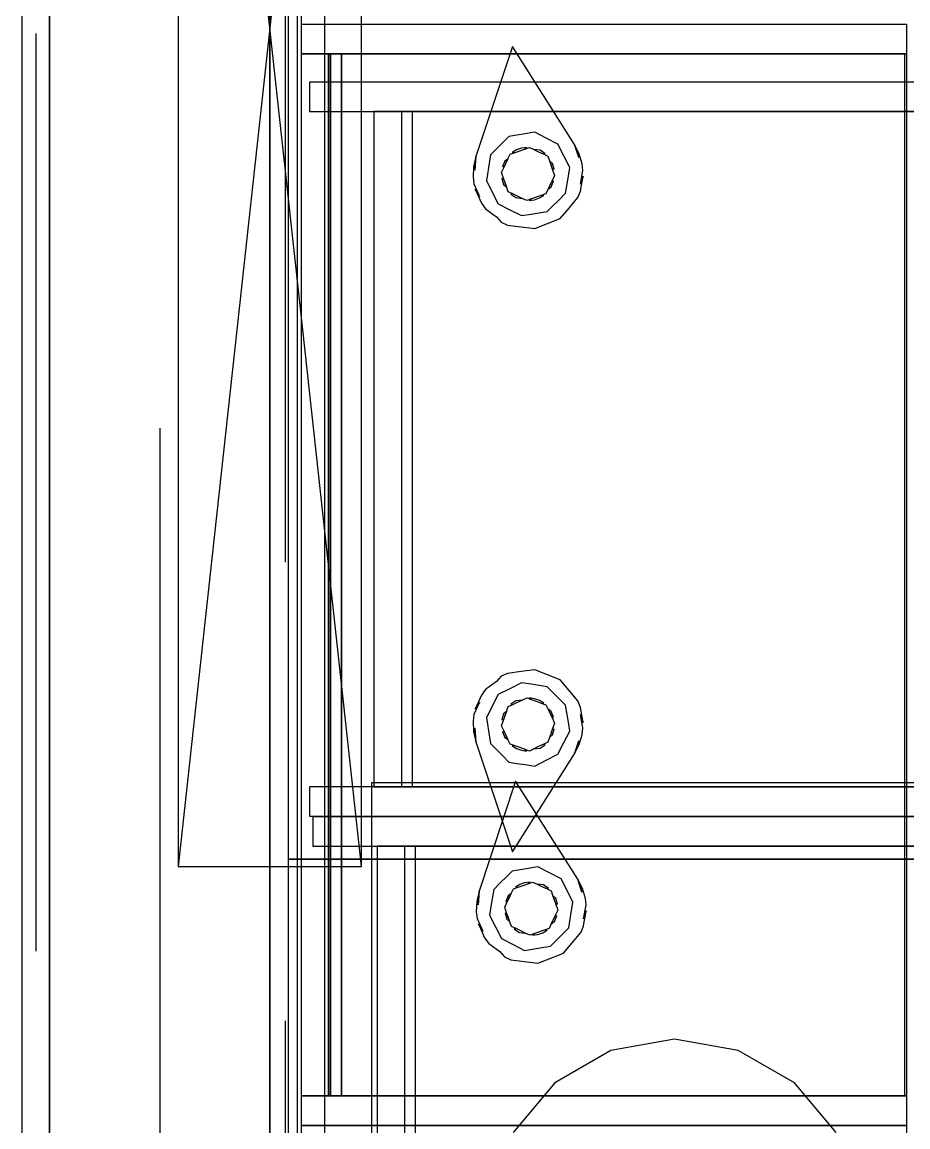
# Model space of a CAD drawing. Header units: millimetres. Extents: x -28.2 to 24.3, y -24.8 to 12.4.
# Drawn here: x -5.891 to -5.409, y 2.905 to 3.507 of the extents above; entities that cross this region are included whole.
import ezdxf

# ---------------------------------------------------------------- set-up
doc = ezdxf.new("R2010")
doc.units = ezdxf.units.MM
doc.linetypes.add('Dashed', pattern=[0.75, 0.5, -0.25])
for name, color, linetype in [('BUILDINGELEMENTPROXY', 8, 'Continuous'), ('EJE_MUROS', 8, 'Continuous'), ('FURNISHINGELEMENT', 8, 'Continuous'), ('LOSAS', 3, 'Continuous'), ('MUROS', 7, 'Continuous'), ('VENTANAS', 4, 'Continuous')]:
    doc.layers.add(name, color=color, linetype=linetype)

msp = doc.modelspace()

# ---------------------------------------------------------------- linework, layer by layer
at = {"layer": 'BUILDINGELEMENTPROXY'}
for p, q in [((-5.70076, 3.09252, 1.235), (-5.70076, 2.10132, 1.235)), ((-5.12456, 3.09252, 1.235), (-5.70076, 3.09252, 1.235)), ((-5.53566, 2.95282, 1.25935), (-5.57041, 2.94669, 1.25935)), ((-5.50091, 2.94669, 1.25935), (-5.53566, 2.95282, 1.25935)), ((-5.57041, 2.94669, 1.25935), (-5.60096, 2.92905, 1.25935)), ((-5.47035, 2.92905, 1.25935), (-5.50091, 2.94669, 1.25935)), ((-5.60096, 2.92905, 1.25935), (-5.62364, 2.90202, 1.25935)), ((-5.44767, 2.90202, 1.25935), (-5.47035, 2.92905, 1.25935))]:
    msp.add_line(p, q, dxfattribs=at)
at = {"layer": 'EJE_MUROS', "linetype": 'Dashed'}
for p, q in [((-5.88366, 5.00092), (-5.88366, -0.01908)), ((-5.81616, 4.78592), (-5.81616, 0.19592)), ((-5.74766, 0.21292), (-5.74766, 4.76892))]:
    msp.add_line(p, q, dxfattribs=at)
at = {"layer": 'FURNISHINGELEMENT'}
for p, q in [((-5.74616, 4.85092), (-5.74616, 3.05092)), ((-5.40916, 3.50592, 2.79), (-5.73916, 3.50592, 2.79)), ((-5.73916, 3.50592, 2.79), (-5.73916, 2.90592, 2.79)), ((-5.40916, 3.50592, 2.79), (-5.73916, 3.50592, 2.79)), ((-5.73916, 3.50592, 2.79), (-5.73916, 3.48992, 2.79)), ((-5.40916, 3.50592, 2.79), (-5.73916, 3.50592, 2.79)), ((-5.73916, 3.50592, 2.79), (-5.73916, 3.48992, 2.79)), ((-5.40916, 2.90592, 2.79), (-5.40916, 3.50592, 2.79)), ((-5.40916, 3.48992, 2.79), (-5.40916, 3.50592, 2.79)), ((-5.40916, 3.48992, 2.79), (-5.40916, 3.50592, 2.79)), ((-5.62401, 3.49388, 0.485), (-5.64395, 3.43385, 0.485)), ((-5.59015, 3.44046, 0.485), (-5.62401, 3.49388, 0.485)), ((-5.41016, 3.48992, 2.7895), (-5.73916, 3.48992, 2.7895)), ((-5.73916, 3.48992, 2.7895), (-5.73916, 2.92192, 2.7895)), ((-5.41016, 3.48992, 1.9065), (-5.73916, 3.48992, 1.9065)), ((-5.73916, 3.48992, 1.9065), (-5.73916, 2.92192, 1.9065)), ((-5.73916, 3.48992, 2.79), (-5.40916, 3.48992, 2.79)), ((-5.72316, 3.48992, 2.7735), (-5.73916, 3.48992, 2.7735)), ((-5.73916, 3.48992, 2.7735), (-5.73916, 2.92192, 2.7735)), ((-5.73916, 3.48992, 2.79), (-5.40916, 3.48992, 2.79)), ((-5.72416, 3.48992, 1.9065), (-5.73916, 3.48992, 1.9065)), ((-5.73916, 3.48992, 1.9065), (-5.73916, 2.92192, 1.9065)), ((-5.71716, 3.48992, 2.7895), (-5.73916, 3.48992, 2.7895)), ((-5.73916, 3.48992, 2.7895), (-5.73916, 2.92192, 2.7895)), ((-5.72416, 2.92192, 1.9065), (-5.72416, 3.48992, 1.9065)), ((-5.71716, 3.48992, 1.8985), (-5.72416, 3.48992, 1.8985)), ((-5.72416, 3.48992, 1.8985), (-5.72416, 2.92192, 1.8985)), ((-5.72416, 3.48992, 2.7815), (-5.72416, 2.92192, 2.7815)), ((-5.71716, 3.48992, 2.7815), (-5.72416, 3.48992, 2.7815)), ((-5.40916, 3.48992, 1.906), (-5.72316, 3.48992, 1.906)), ((-5.72316, 3.48992, 1.906), (-5.72316, 2.92192, 1.906)), ((-5.72316, 2.92192, 2.7735), (-5.72316, 3.48992, 2.7735)), ((-5.41016, 3.48992, 2.7895), (-5.71716, 3.48992, 2.7895)), ((-5.71716, 3.48992, 2.7895), (-5.71716, 2.92192, 2.7895)), ((-5.71716, 2.92192, 1.8985), (-5.71716, 3.48992, 1.8985)), ((-5.71716, 2.92192, 2.7895), (-5.71716, 3.48992, 2.7895)), ((-5.71716, 2.92192, 2.7815), (-5.71716, 3.48992, 2.7815)), ((-5.41016, 3.48992, 1.9065), (-5.71716, 3.48992, 1.9065)), ((-5.71716, 3.48992, 1.9065), (-5.71716, 2.92192, 1.9065)), ((-5.41016, 2.92192, 2.7895), (-5.41016, 3.48992, 2.7895)), ((-5.41016, 2.92192, 2.7895), (-5.41016, 3.48992, 2.7895)), ((-5.41016, 2.92192, 1.9065), (-5.41016, 3.48992, 1.9065)), ((-5.41016, 2.92192, 1.9065), (-5.41016, 3.48992, 1.9065)), ((-5.40916, 2.92192, 1.906), (-5.40916, 3.48992, 1.906)), ((-5.15448, 3.4744, 1.18475), (-5.73448, 3.4744, 1.18475)), ((-5.73448, 3.4744, 1.18475), (-5.73448, 3.4584, 1.18475)), ((-5.73448, 3.4584, 1.18475), (-5.15448, 3.4584, 1.18475)), ((-5.15658, 3.4584, 0.50125), (-5.69948, 3.4584, 0.50125)), ((-5.69948, 3.4584, 0.50125), (-5.69948, 3.0904, 0.50125)), ((-5.15548, 3.4584, 1.18425), (-5.69948, 3.4584, 1.18425)), ((-5.69948, 3.4584, 1.18425), (-5.69948, 3.0904, 1.18425)), ((-5.67848, 3.4584, 1.16825), (-5.68448, 3.4584, 1.16825)), ((-5.68448, 3.4584, 1.16825), (-5.68448, 3.0904, 1.16825)), ((-5.67848, 3.0904, 1.16825), (-5.67848, 3.4584, 1.16825)), ((-5.6259, 3.4449, 0.357), (-5.62906, 3.44175, 0.357)), ((-5.6215, 3.44559, 0.357), (-5.6259, 3.4449, 0.357)), ((-5.6171, 3.44629, 0.357), (-5.6215, 3.44559, 0.357)), ((-5.61186, 3.44711, 0.357), (-5.6171, 3.44629, 0.357)), ((-5.60553, 3.44388, 0.357), (-5.61186, 3.44711, 0.357)), ((-5.63221, 3.4386, 0.357), (-5.63596, 3.43486, 0.357)), ((-5.62906, 3.44175, 0.357), (-5.63221, 3.4386, 0.357)), ((-5.61908, 3.43843, 0.35995), (-5.62171, 3.43748, 0.36003)), ((-5.61616, 3.43887, 0.35997), (-5.61908, 3.43843, 0.35995)), ((-5.61735, 3.43794, 0.361), (-5.61616, 3.43887, 0.35997)), ((-5.61735, 3.43794, 0.357), (-5.61474, 3.43887, 0.357)), ((-5.61474, 3.43887, 0.357), (-5.61224, 3.43768, 0.357)), ((-5.5992, 3.44064, 0.357), (-5.60553, 3.44388, 0.357)), ((-5.59598, 3.43431, 0.357), (-5.5992, 3.44064, 0.357)), ((-5.58757, 3.43539, 0.48353), (-5.59015, 3.44046, 0.48395)), ((-5.59015, 3.44046, 0.48395), (-5.58784, 3.43335, 0.485)), ((-5.58784, 3.43335, 0.485), (-5.59015, 3.44046, 0.485)), ((-5.64395, 3.43385, 0.48395), (-5.64523, 3.42831, 0.48353)), ((-5.64395, 3.43385, 0.485), (-5.64447, 3.4264, 0.485)), ((-5.64447, 3.4264, 0.485), (-5.64395, 3.43385, 0.48395)), ((-5.63596, 3.43486, 0.357), (-5.63708, 3.42784, 0.357)), ((-5.62638, 3.43265, 0.361), (-5.62814, 3.43145, 0.35971)), ((-5.62757, 3.43015, 0.361), (-5.62638, 3.43265, 0.361)), ((-5.62677, 3.43184, 0.357), (-5.62519, 3.43516, 0.357)), ((-5.62519, 3.43516, 0.357), (-5.62258, 3.43608, 0.357)), ((-5.62171, 3.43748, 0.36003), (-5.62409, 3.43606, 0.35986)), ((-5.62409, 3.43606, 0.35986), (-5.62258, 3.43608, 0.361)), ((-5.62258, 3.43608, 0.361), (-5.61997, 3.43701, 0.361)), ((-5.62258, 3.43608, 0.357), (-5.61997, 3.43701, 0.357)), ((-5.61997, 3.43701, 0.361), (-5.61735, 3.43794, 0.361)), ((-5.61997, 3.43701, 0.357), (-5.61735, 3.43794, 0.357)), ((-5.61224, 3.43768, 0.361), (-5.60973, 3.43649, 0.361)), ((-5.60889, 3.43731, 0.35959), (-5.61224, 3.43768, 0.361)), ((-5.61224, 3.43768, 0.357), (-5.60973, 3.43649, 0.357)), ((-5.60973, 3.43649, 0.361), (-5.60723, 3.4353, 0.361)), ((-5.60973, 3.43649, 0.357), (-5.60723, 3.4353, 0.357)), ((-5.60609, 3.43544, 0.35987), (-5.60889, 3.43731, 0.35959)), ((-5.60723, 3.4353, 0.361), (-5.60609, 3.43544, 0.35987)), ((-5.60723, 3.4353, 0.357), (-5.60472, 3.43411, 0.357)), ((-5.60472, 3.43411, 0.357), (-5.60349, 3.43065, 0.357)), ((-5.59276, 3.42797, 0.357), (-5.59598, 3.43431, 0.357)), ((-5.58601, 3.42999, 0.48398), (-5.58757, 3.43539, 0.48353)), ((-5.64523, 3.42831, 0.48353), (-5.64543, 3.42269, 0.48398)), ((-5.63708, 3.42784, 0.357), (-5.63764, 3.42433, 0.357)), ((-5.62996, 3.42514, 0.357), (-5.62836, 3.42849, 0.357)), ((-5.62814, 3.43145, 0.35971), (-5.62942, 3.42838, 0.35938)), ((-5.62942, 3.42838, 0.35938), (-5.62836, 3.42849, 0.361)), ((-5.62836, 3.42849, 0.357), (-5.62677, 3.43184, 0.357)), ((-5.62836, 3.42849, 0.361), (-5.62757, 3.43015, 0.361)), ((-5.60217, 3.43012, 0.35971), (-5.60379, 3.43149, 0.361)), ((-5.60379, 3.43149, 0.361), (-5.60287, 3.42888, 0.361)), ((-5.60349, 3.43065, 0.357), (-5.60225, 3.42715, 0.357)), ((-5.60287, 3.42888, 0.361), (-5.60225, 3.42715, 0.361)), ((-5.60225, 3.42715, 0.361), (-5.60121, 3.42693, 0.35938)), ((-5.60225, 3.42715, 0.357), (-5.60101, 3.42365, 0.357)), ((-5.60121, 3.42693, 0.35938), (-5.60217, 3.43012, 0.35971)), ((-5.59332, 3.42446, 0.357), (-5.59276, 3.42797, 0.357)), ((-5.58695, 3.41891, 0.485), (-5.58554, 3.42625, 0.485)), ((-5.58554, 3.42625, 0.485), (-5.58601, 3.42999, 0.48398)), ((-5.64543, 3.42269, 0.48398), (-5.64498, 3.41895, 0.485)), ((-5.63764, 3.42433, 0.357), (-5.6382, 3.42082, 0.357)), ((-5.6382, 3.42082, 0.357), (-5.63498, 3.41448, 0.357)), ((-5.62871, 3.42164, 0.357), (-5.62996, 3.42514, 0.357)), ((-5.62871, 3.42164, 0.361), (-5.62975, 3.42186, 0.35938)), ((-5.62975, 3.42186, 0.35938), (-5.6288, 3.41868, 0.35971)), ((-5.62747, 3.41815, 0.357), (-5.62871, 3.42164, 0.357)), ((-5.6281, 3.41991, 0.361), (-5.62871, 3.42164, 0.361)), ((-5.6026, 3.4203, 0.357), (-5.60419, 3.41695, 0.357)), ((-5.6026, 3.4203, 0.361), (-5.60339, 3.41865, 0.361)), ((-5.60282, 3.41735, 0.35971), (-5.60155, 3.42041, 0.35938)), ((-5.60101, 3.42365, 0.357), (-5.6026, 3.4203, 0.357)), ((-5.60155, 3.42041, 0.35938), (-5.6026, 3.4203, 0.361)), ((-5.595, 3.41394, 0.357), (-5.59388, 3.42095, 0.357)), ((-5.59388, 3.42095, 0.357), (-5.59332, 3.42446, 0.357)), ((-5.58697, 3.41508, 0.48394), (-5.5855, 3.42327, 0.48383)), ((-5.5855, 3.42327, 0.48383), (-5.58695, 3.41891, 0.485)), ((-5.64498, 3.41895, 0.485), (-5.64184, 3.41217, 0.485)), ((-5.64184, 3.41217, 0.485), (-5.6443, 3.41605, 0.48383)), ((-5.6443, 3.41605, 0.48383), (-5.6409, 3.40845, 0.48394)), ((-5.63498, 3.41448, 0.357), (-5.63176, 3.40815, 0.357)), ((-5.6288, 3.41868, 0.35971), (-5.62717, 3.4173, 0.361)), ((-5.62717, 3.4173, 0.361), (-5.6281, 3.41991, 0.361)), ((-5.62624, 3.41469, 0.357), (-5.62747, 3.41815, 0.357)), ((-5.62374, 3.4135, 0.357), (-5.62624, 3.41469, 0.357)), ((-5.60419, 3.41695, 0.357), (-5.60577, 3.41364, 0.357)), ((-5.60339, 3.41865, 0.361), (-5.60458, 3.41614, 0.361)), ((-5.60458, 3.41614, 0.361), (-5.60282, 3.41735, 0.35971)), ((-5.59875, 3.41019, 0.357), (-5.595, 3.41394, 0.357)), ((-5.58836, 3.41157, 0.485), (-5.58697, 3.41508, 0.48394)), ((-5.6409, 3.40845, 0.48394), (-5.63869, 3.40539, 0.485)), ((-5.63176, 3.40815, 0.357), (-5.62543, 3.40492, 0.357)), ((-5.62374, 3.4135, 0.361), (-5.62487, 3.41336, 0.35987)), ((-5.62487, 3.41336, 0.35987), (-5.62207, 3.41149, 0.35959)), ((-5.62123, 3.41231, 0.357), (-5.62374, 3.4135, 0.357)), ((-5.62123, 3.41231, 0.361), (-5.62374, 3.4135, 0.361)), ((-5.62207, 3.41149, 0.35959), (-5.61873, 3.41111, 0.361)), ((-5.61873, 3.41111, 0.357), (-5.62123, 3.41231, 0.357)), ((-5.61873, 3.41111, 0.361), (-5.62123, 3.41231, 0.361)), ((-5.61622, 3.40992, 0.357), (-5.61873, 3.41111, 0.357)), ((-5.61361, 3.41085, 0.357), (-5.61622, 3.40992, 0.357)), ((-5.61361, 3.41085, 0.361), (-5.6148, 3.40992, 0.35997)), ((-5.6148, 3.40992, 0.35997), (-5.61188, 3.41036, 0.35995)), ((-5.611, 3.41178, 0.357), (-5.61361, 3.41085, 0.357)), ((-5.611, 3.41178, 0.361), (-5.61361, 3.41085, 0.361)), ((-5.61188, 3.41036, 0.35995), (-5.60925, 3.41131, 0.36003)), ((-5.60838, 3.41271, 0.357), (-5.611, 3.41178, 0.357)), ((-5.60838, 3.41271, 0.361), (-5.611, 3.41178, 0.361)), ((-5.60925, 3.41131, 0.36003), (-5.60687, 3.41274, 0.35986)), ((-5.60577, 3.41364, 0.357), (-5.60838, 3.41271, 0.357)), ((-5.60687, 3.41274, 0.35986), (-5.60838, 3.41271, 0.361)), ((-5.60191, 3.40704, 0.357), (-5.59875, 3.41019, 0.357)), ((-5.59314, 3.40582, 0.485), (-5.58836, 3.41157, 0.485)), ((-5.63869, 3.40539, 0.485), (-5.63267, 3.40097, 0.485)), ((-5.62543, 3.40492, 0.357), (-5.6191, 3.40168, 0.357)), ((-5.6191, 3.40168, 0.357), (-5.61386, 3.40251, 0.357)), ((-5.61386, 3.40251, 0.357), (-5.60946, 3.4032, 0.357)), ((-5.60946, 3.4032, 0.357), (-5.60506, 3.40389, 0.357)), ((-5.60506, 3.40389, 0.357), (-5.60191, 3.40704, 0.357)), ((-5.59791, 3.40008, 0.485), (-5.59314, 3.40582, 0.485)), ((-5.63267, 3.40097, 0.485), (-5.63005, 3.39817, 0.48382)), ((-5.63005, 3.39817, 0.48382), (-5.62664, 3.39655, 0.485)), ((-5.62664, 3.39655, 0.485), (-5.61923, 3.39559, 0.485)), ((-5.61183, 3.39462, 0.485), (-5.60487, 3.39735, 0.485)), ((-5.60487, 3.39735, 0.485), (-5.59791, 3.40008, 0.485)), ((-5.61923, 3.39559, 0.485), (-5.61183, 3.39462, 0.485)), ((-5.63005, 3.15062, 0.48382), (-5.63267, 3.14782, 0.485)), ((-5.62664, 3.15224, 0.485), (-5.63005, 3.15062, 0.48382)), ((-5.61923, 3.15321, 0.485), (-5.62664, 3.15224, 0.485)), ((-5.61183, 3.15417, 0.485), (-5.61923, 3.15321, 0.485)), ((-5.60487, 3.15144, 0.485), (-5.61183, 3.15417, 0.485)), ((-5.59791, 3.14872, 0.485), (-5.60487, 3.15144, 0.485)), ((-5.63869, 3.1434, 0.485), (-5.6409, 3.14034, 0.48394)), ((-5.63267, 3.14782, 0.485), (-5.63869, 3.1434, 0.485)), ((-5.62543, 3.14388, 0.357), (-5.63176, 3.14064, 0.357)), ((-5.6191, 3.14711, 0.357), (-5.62543, 3.14388, 0.357)), ((-5.61386, 3.14629, 0.357), (-5.6191, 3.14711, 0.357)), ((-5.60946, 3.14559, 0.357), (-5.61386, 3.14629, 0.357)), ((-5.60506, 3.1449, 0.357), (-5.60946, 3.14559, 0.357)), ((-5.60191, 3.14175, 0.357), (-5.60506, 3.1449, 0.357)), ((-5.59314, 3.14297, 0.485), (-5.59791, 3.14872, 0.485)), ((-5.6409, 3.14034, 0.48394), (-5.6443, 3.13274, 0.48383)), ((-5.63176, 3.14064, 0.357), (-5.63498, 3.13431, 0.357)), ((-5.62207, 3.13731, 0.35959), (-5.62487, 3.13544, 0.35987)), ((-5.61873, 3.13768, 0.361), (-5.62207, 3.13731, 0.35959)), ((-5.62123, 3.13649, 0.357), (-5.61873, 3.13768, 0.357)), ((-5.62123, 3.13649, 0.361), (-5.61873, 3.13768, 0.361)), ((-5.61873, 3.13768, 0.357), (-5.61622, 3.13887, 0.357)), ((-5.61622, 3.13887, 0.357), (-5.61361, 3.13794, 0.357)), ((-5.61188, 3.13843, 0.35995), (-5.6148, 3.13887, 0.35997)), ((-5.6148, 3.13887, 0.35997), (-5.61361, 3.13794, 0.361)), ((-5.61361, 3.13794, 0.357), (-5.611, 3.13701, 0.357)), ((-5.61361, 3.13794, 0.361), (-5.611, 3.13701, 0.361)), ((-5.60925, 3.13748, 0.36003), (-5.61188, 3.13843, 0.35995)), ((-5.611, 3.13701, 0.357), (-5.60838, 3.13608, 0.357)), ((-5.611, 3.13701, 0.361), (-5.60838, 3.13608, 0.361)), ((-5.60687, 3.13606, 0.35986), (-5.60925, 3.13748, 0.36003)), ((-5.59875, 3.1386, 0.357), (-5.60191, 3.14175, 0.357)), ((-5.595, 3.13486, 0.357), (-5.59875, 3.1386, 0.357)), ((-5.58836, 3.13722, 0.485), (-5.59314, 3.14297, 0.485)), ((-5.58697, 3.13372, 0.48394), (-5.58836, 3.13722, 0.485)), ((-5.64184, 3.13663, 0.485), (-5.64498, 3.12985, 0.485)), ((-5.6443, 3.13274, 0.48383), (-5.64184, 3.13663, 0.485)), ((-5.63498, 3.13431, 0.357), (-5.6382, 3.12797, 0.357)), ((-5.62717, 3.13149, 0.361), (-5.6288, 3.13012, 0.35971)), ((-5.6281, 3.12888, 0.361), (-5.62717, 3.13149, 0.361)), ((-5.62747, 3.13065, 0.357), (-5.62624, 3.13411, 0.357)), ((-5.62624, 3.13411, 0.357), (-5.62374, 3.1353, 0.357)), ((-5.62487, 3.13544, 0.35987), (-5.62374, 3.1353, 0.361)), ((-5.62374, 3.1353, 0.357), (-5.62123, 3.13649, 0.357)), ((-5.62374, 3.1353, 0.361), (-5.62123, 3.13649, 0.361)), ((-5.60838, 3.13608, 0.357), (-5.60577, 3.13516, 0.357)), ((-5.60838, 3.13608, 0.361), (-5.60687, 3.13606, 0.35986)), ((-5.60577, 3.13516, 0.357), (-5.60419, 3.13184, 0.357)), ((-5.60282, 3.13145, 0.35971), (-5.60458, 3.13265, 0.361)), ((-5.60458, 3.13265, 0.361), (-5.60339, 3.13015, 0.361)), ((-5.60419, 3.13184, 0.357), (-5.6026, 3.12849, 0.357)), ((-5.60155, 3.12838, 0.35938), (-5.60282, 3.13145, 0.35971)), ((-5.59388, 3.12784, 0.357), (-5.595, 3.13486, 0.357)), ((-5.5855, 3.12552, 0.48383), (-5.58697, 3.13372, 0.48394)), ((-5.64498, 3.12985, 0.485), (-5.64543, 3.1261, 0.48398)), ((-5.64543, 3.1261, 0.48398), (-5.64523, 3.12048, 0.48353)), ((-5.6382, 3.12797, 0.357), (-5.63764, 3.12446, 0.357)), ((-5.62996, 3.12365, 0.357), (-5.62871, 3.12715, 0.357)), ((-5.6288, 3.13012, 0.35971), (-5.62975, 3.12693, 0.35938)), ((-5.62975, 3.12693, 0.35938), (-5.62871, 3.12715, 0.361)), ((-5.62871, 3.12715, 0.357), (-5.62747, 3.13065, 0.357)), ((-5.62871, 3.12715, 0.361), (-5.6281, 3.12888, 0.361)), ((-5.60339, 3.13015, 0.361), (-5.6026, 3.12849, 0.361)), ((-5.6026, 3.12849, 0.357), (-5.60101, 3.12514, 0.357)), ((-5.6026, 3.12849, 0.361), (-5.60155, 3.12838, 0.35938)), ((-5.60101, 3.12514, 0.357), (-5.60225, 3.12164, 0.357)), ((-5.59332, 3.12433, 0.357), (-5.59388, 3.12784, 0.357)), ((-5.58554, 3.12255, 0.485), (-5.58695, 3.12989, 0.485)), ((-5.58695, 3.12989, 0.485), (-5.5855, 3.12552, 0.48383)), ((-5.64523, 3.12048, 0.48353), (-5.64395, 3.11494, 0.48395)), ((-5.64395, 3.11494, 0.48395), (-5.64447, 3.12239, 0.485)), ((-5.64447, 3.12239, 0.485), (-5.64395, 3.11494, 0.485)), ((-5.63764, 3.12446, 0.357), (-5.63708, 3.12095, 0.357)), ((-5.63708, 3.12095, 0.357), (-5.63596, 3.11394, 0.357)), ((-5.62836, 3.1203, 0.357), (-5.62996, 3.12365, 0.357)), ((-5.62836, 3.1203, 0.361), (-5.62942, 3.12041, 0.35938)), ((-5.62942, 3.12041, 0.35938), (-5.62814, 3.11735, 0.35971)), ((-5.62757, 3.11865, 0.361), (-5.62836, 3.1203, 0.361)), ((-5.62677, 3.11695, 0.357), (-5.62836, 3.1203, 0.357)), ((-5.60287, 3.11991, 0.361), (-5.60379, 3.1173, 0.361)), ((-5.60225, 3.12164, 0.357), (-5.60349, 3.11815, 0.357)), ((-5.60225, 3.12164, 0.361), (-5.60287, 3.11991, 0.361)), ((-5.60121, 3.12186, 0.35938), (-5.60225, 3.12164, 0.361)), ((-5.60217, 3.11868, 0.35971), (-5.60121, 3.12186, 0.35938)), ((-5.59598, 3.11448, 0.357), (-5.59276, 3.12082, 0.357)), ((-5.59276, 3.12082, 0.357), (-5.59332, 3.12433, 0.357)), ((-5.58601, 3.1188, 0.48398), (-5.58554, 3.12255, 0.485)), ((-5.64395, 3.11494, 0.485), (-5.62401, 3.05492, 0.485)), ((-5.63596, 3.11394, 0.357), (-5.63221, 3.11019, 0.357)), ((-5.62814, 3.11735, 0.35971), (-5.62638, 3.11614, 0.361)), ((-5.62638, 3.11614, 0.361), (-5.62757, 3.11865, 0.361)), ((-5.62519, 3.11364, 0.357), (-5.62677, 3.11695, 0.357)), ((-5.62258, 3.11271, 0.357), (-5.62519, 3.11364, 0.357)), ((-5.60723, 3.1135, 0.361), (-5.60973, 3.11231, 0.361)), ((-5.60723, 3.1135, 0.357), (-5.60973, 3.11231, 0.357)), ((-5.60889, 3.11149, 0.35959), (-5.60609, 3.11336, 0.35987)), ((-5.60472, 3.11469, 0.357), (-5.60723, 3.1135, 0.357)), ((-5.60609, 3.11336, 0.35987), (-5.60723, 3.1135, 0.361)), ((-5.60349, 3.11815, 0.357), (-5.60472, 3.11469, 0.357)), ((-5.60379, 3.1173, 0.361), (-5.60217, 3.11868, 0.35971)), ((-5.5992, 3.10815, 0.357), (-5.59598, 3.11448, 0.357)), ((-5.59015, 3.10833, 0.485), (-5.58784, 3.11544, 0.485)), ((-5.58784, 3.11544, 0.485), (-5.59015, 3.10833, 0.48395)), ((-5.59015, 3.10833, 0.48395), (-5.58757, 3.1134, 0.48353)), ((-5.58757, 3.1134, 0.48353), (-5.58601, 3.1188, 0.48398)), ((-5.63221, 3.11019, 0.357), (-5.62906, 3.10704, 0.357)), ((-5.62906, 3.10704, 0.357), (-5.6259, 3.10389, 0.357)), ((-5.62258, 3.11271, 0.361), (-5.62409, 3.11274, 0.35986)), ((-5.62409, 3.11274, 0.35986), (-5.62171, 3.11131, 0.36003)), ((-5.62401, 3.05492, 0.485), (-5.59015, 3.10833, 0.485)), ((-5.61997, 3.11178, 0.361), (-5.62258, 3.11271, 0.361)), ((-5.61997, 3.11178, 0.357), (-5.62258, 3.11271, 0.357)), ((-5.62171, 3.11131, 0.36003), (-5.61908, 3.11036, 0.35995)), ((-5.61735, 3.11085, 0.361), (-5.61997, 3.11178, 0.361)), ((-5.61735, 3.11085, 0.357), (-5.61997, 3.11178, 0.357)), ((-5.61908, 3.11036, 0.35995), (-5.61616, 3.10992, 0.35997)), ((-5.61616, 3.10992, 0.35997), (-5.61735, 3.11085, 0.361)), ((-5.61474, 3.10992, 0.357), (-5.61735, 3.11085, 0.357)), ((-5.61224, 3.11111, 0.357), (-5.61474, 3.10992, 0.357)), ((-5.60973, 3.11231, 0.361), (-5.61224, 3.11111, 0.361)), ((-5.60973, 3.11231, 0.357), (-5.61224, 3.11111, 0.357)), ((-5.61224, 3.11111, 0.361), (-5.60889, 3.11149, 0.35959)), ((-5.60553, 3.10492, 0.357), (-5.5992, 3.10815, 0.357)), ((-5.6259, 3.10389, 0.357), (-5.6215, 3.1032, 0.357)), ((-5.6215, 3.1032, 0.357), (-5.6171, 3.10251, 0.357)), ((-5.6171, 3.10251, 0.357), (-5.61186, 3.10168, 0.357)), ((-5.61186, 3.10168, 0.357), (-5.60553, 3.10492, 0.357)), ((-5.15448, 3.0904, 1.18475), (-5.73448, 3.0904, 1.18475)), ((-5.73448, 3.0904, 1.18475), (-5.73448, 3.0744, 1.18475)), ((-5.69948, 3.0904, 0.50125), (-5.15658, 3.0904, 0.50125)), ((-5.69948, 3.0904, 1.18425), (-5.15548, 3.0904, 1.18425)), ((-5.68448, 3.0904, 1.16825), (-5.67848, 3.0904, 1.16825)), ((-5.62225, 3.09348, 0.485), (-5.64219, 3.03346, 0.485)), ((-5.58838, 3.04007, 0.485), (-5.62225, 3.09348, 0.485)), ((-5.73448, 3.0744, 1.18475), (-5.15448, 3.0744, 1.18475)), ((-5.15272, 3.07401, 1.18475), (-5.73272, 3.07401, 1.18475)), ((-5.73272, 3.07401, 1.18475), (-5.73272, 3.05801, 1.18475)), ((-5.73272, 3.05801, 1.18475), (-5.15272, 3.05801, 1.18475)), ((-5.15481, 3.05801, 0.50125), (-5.69772, 3.05801, 0.50125)), ((-5.69772, 3.05801, 0.50125), (-5.69772, 2.69001, 0.50125)), ((-5.15372, 3.05801, 1.18425), (-5.69772, 3.05801, 1.18425)), ((-5.69772, 3.05801, 1.18425), (-5.69772, 2.69001, 1.18425)), ((-5.67672, 3.05801, 1.16825), (-5.68272, 3.05801, 1.16825)), ((-5.68272, 3.05801, 1.16825), (-5.68272, 2.69001, 1.16825)), ((-5.67672, 2.69001, 1.16825), (-5.67672, 3.05801, 1.16825)), ((-5.1212, 3.05092), (-5.7462, 3.05092)), ((-5.7462, 3.05092), (-5.7462, 1.12066)), ((-5.74616, 3.05092), (-5.12116, 3.05092)), ((-5.6101, 3.04672, 0.357), (-5.61534, 3.0459, 0.357)), ((-5.60377, 3.04349, 0.357), (-5.6101, 3.04672, 0.357)), ((-5.62729, 3.04136, 0.357), (-5.63045, 3.03821, 0.357)), ((-5.62414, 3.04451, 0.357), (-5.62729, 3.04136, 0.357)), ((-5.61974, 3.0452, 0.357), (-5.62414, 3.04451, 0.357)), ((-5.61534, 3.0459, 0.357), (-5.61974, 3.0452, 0.357)), ((-5.59744, 3.04025, 0.357), (-5.60377, 3.04349, 0.357)), ((-5.63045, 3.03821, 0.357), (-5.6342, 3.03447, 0.357)), ((-5.625, 3.03145, 0.357), (-5.62343, 3.03477, 0.357)), ((-5.62343, 3.03477, 0.357), (-5.62081, 3.03569, 0.357)), ((-5.61995, 3.03709, 0.36003), (-5.62233, 3.03567, 0.35986)), ((-5.62233, 3.03567, 0.35986), (-5.62081, 3.03569, 0.361)), ((-5.62081, 3.03569, 0.361), (-5.6182, 3.03662, 0.361)), ((-5.62081, 3.03569, 0.357), (-5.6182, 3.03662, 0.357)), ((-5.61732, 3.03804, 0.35995), (-5.61995, 3.03709, 0.36003)), ((-5.6182, 3.03662, 0.361), (-5.61559, 3.03755, 0.361)), ((-5.6182, 3.03662, 0.357), (-5.61559, 3.03755, 0.357)), ((-5.6144, 3.03848, 0.35997), (-5.61732, 3.03804, 0.35995)), ((-5.61559, 3.03755, 0.361), (-5.6144, 3.03848, 0.35997)), ((-5.61559, 3.03755, 0.357), (-5.61298, 3.03848, 0.357)), ((-5.61298, 3.03848, 0.357), (-5.61047, 3.03729, 0.357)), ((-5.61047, 3.03729, 0.361), (-5.60797, 3.0361, 0.361)), ((-5.60713, 3.03692, 0.35959), (-5.61047, 3.03729, 0.361)), ((-5.61047, 3.03729, 0.357), (-5.60797, 3.0361, 0.357)), ((-5.60797, 3.0361, 0.361), (-5.60546, 3.03491, 0.361)), ((-5.60797, 3.0361, 0.357), (-5.60546, 3.03491, 0.357)), ((-5.60433, 3.03505, 0.35987), (-5.60713, 3.03692, 0.35959)), ((-5.60546, 3.03491, 0.361), (-5.60433, 3.03505, 0.35987)), ((-5.60546, 3.03491, 0.357), (-5.60296, 3.03372, 0.357)), ((-5.59422, 3.03392, 0.357), (-5.59744, 3.04025, 0.357)), ((-5.5858, 3.035, 0.48353), (-5.58838, 3.04007, 0.48395)), ((-5.58838, 3.04007, 0.48395), (-5.58608, 3.03296, 0.485)), ((-5.58608, 3.03296, 0.485), (-5.58838, 3.04007, 0.485)), ((-5.58424, 3.0296, 0.48398), (-5.5858, 3.035, 0.48353)), ((-5.64219, 3.03346, 0.48395), (-5.64346, 3.02792, 0.48353)), ((-5.64219, 3.03346, 0.485), (-5.6427, 3.02601, 0.485)), ((-5.6427, 3.02601, 0.485), (-5.64219, 3.03346, 0.48395)), ((-5.6342, 3.03447, 0.357), (-5.63532, 3.02745, 0.357)), ((-5.62638, 3.03106, 0.35971), (-5.62765, 3.02799, 0.35938)), ((-5.6266, 3.0281, 0.357), (-5.625, 3.03145, 0.357)), ((-5.6266, 3.0281, 0.361), (-5.62581, 3.02976, 0.361)), ((-5.62462, 3.03226, 0.361), (-5.62638, 3.03106, 0.35971)), ((-5.62581, 3.02976, 0.361), (-5.62462, 3.03226, 0.361)), ((-5.60296, 3.03372, 0.357), (-5.60173, 3.03026, 0.357)), ((-5.6004, 3.02973, 0.35971), (-5.60203, 3.0311, 0.361)), ((-5.60203, 3.0311, 0.361), (-5.6011, 3.02849, 0.361)), ((-5.60173, 3.03026, 0.357), (-5.60049, 3.02676, 0.357)), ((-5.59945, 3.02654, 0.35938), (-5.6004, 3.02973, 0.35971)), ((-5.591, 3.02758, 0.357), (-5.59422, 3.03392, 0.357)), ((-5.58377, 3.02586, 0.485), (-5.58424, 3.0296, 0.48398)), ((-5.64346, 3.02792, 0.48353), (-5.64367, 3.0223, 0.48398)), ((-5.63588, 3.02394, 0.357), (-5.63644, 3.02043, 0.357)), ((-5.63532, 3.02745, 0.357), (-5.63588, 3.02394, 0.357)), ((-5.62819, 3.02475, 0.357), (-5.6266, 3.0281, 0.357)), ((-5.62695, 3.02125, 0.357), (-5.62819, 3.02475, 0.357)), ((-5.62765, 3.02799, 0.35938), (-5.6266, 3.0281, 0.361)), ((-5.6011, 3.02849, 0.361), (-5.60049, 3.02676, 0.361)), ((-5.59924, 3.02326, 0.357), (-5.60084, 3.01991, 0.357)), ((-5.60049, 3.02676, 0.361), (-5.59945, 3.02654, 0.35938)), ((-5.60049, 3.02676, 0.357), (-5.59924, 3.02326, 0.357)), ((-5.59212, 3.02056, 0.357), (-5.59156, 3.02407, 0.357)), ((-5.59156, 3.02407, 0.357), (-5.591, 3.02758, 0.357)), ((-5.5852, 3.01469, 0.48394), (-5.58374, 3.02288, 0.48383)), ((-5.58519, 3.01852, 0.485), (-5.58377, 3.02586, 0.485)), ((-5.58374, 3.02288, 0.48383), (-5.58519, 3.01852, 0.485)), ((-5.64367, 3.0223, 0.48398), (-5.64322, 3.01856, 0.485)), ((-5.64322, 3.01856, 0.485), (-5.64007, 3.01178, 0.485)), ((-5.63644, 3.02043, 0.357), (-5.63322, 3.01409, 0.357)), ((-5.62695, 3.02125, 0.361), (-5.62799, 3.02147, 0.35938)), ((-5.62799, 3.02147, 0.35938), (-5.62703, 3.01829, 0.35971)), ((-5.62703, 3.01829, 0.35971), (-5.62541, 3.01691, 0.361)), ((-5.62571, 3.01776, 0.357), (-5.62695, 3.02125, 0.357)), ((-5.62633, 3.01952, 0.361), (-5.62695, 3.02125, 0.361)), ((-5.62541, 3.01691, 0.361), (-5.62633, 3.01952, 0.361)), ((-5.62448, 3.0143, 0.357), (-5.62571, 3.01776, 0.357)), ((-5.60243, 3.01656, 0.357), (-5.60401, 3.01325, 0.357)), ((-5.60163, 3.01826, 0.361), (-5.60282, 3.01575, 0.361)), ((-5.60282, 3.01575, 0.361), (-5.60106, 3.01696, 0.35971)), ((-5.60084, 3.01991, 0.357), (-5.60243, 3.01656, 0.357)), ((-5.60084, 3.01991, 0.361), (-5.60163, 3.01826, 0.361)), ((-5.60106, 3.01696, 0.35971), (-5.59978, 3.02002, 0.35938)), ((-5.59978, 3.02002, 0.35938), (-5.60084, 3.01991, 0.361)), ((-5.59323, 3.01355, 0.357), (-5.59212, 3.02056, 0.357)), ((-5.64007, 3.01178, 0.485), (-5.64253, 3.01566, 0.48383)), ((-5.64253, 3.01566, 0.48383), (-5.63913, 3.00806, 0.48394)), ((-5.63322, 3.01409, 0.357), (-5.63, 3.00776, 0.357)), ((-5.62197, 3.01311, 0.357), (-5.62448, 3.0143, 0.357)), ((-5.62197, 3.01311, 0.361), (-5.6231, 3.01296, 0.35987)), ((-5.6231, 3.01296, 0.35987), (-5.62031, 3.0111, 0.35959)), ((-5.61947, 3.01192, 0.357), (-5.62197, 3.01311, 0.357)), ((-5.61947, 3.01192, 0.361), (-5.62197, 3.01311, 0.361)), ((-5.62031, 3.0111, 0.35959), (-5.61696, 3.01072, 0.361)), ((-5.61696, 3.01072, 0.357), (-5.61947, 3.01192, 0.357)), ((-5.61696, 3.01072, 0.361), (-5.61947, 3.01192, 0.361)), ((-5.61446, 3.00953, 0.357), (-5.61696, 3.01072, 0.357)), ((-5.60923, 3.01139, 0.357), (-5.61185, 3.01046, 0.357)), ((-5.60923, 3.01139, 0.361), (-5.61185, 3.01046, 0.361)), ((-5.61011, 3.00997, 0.35995), (-5.60749, 3.01092, 0.36003)), ((-5.60662, 3.01232, 0.357), (-5.60923, 3.01139, 0.357)), ((-5.60662, 3.01232, 0.361), (-5.60923, 3.01139, 0.361)), ((-5.60749, 3.01092, 0.36003), (-5.60511, 3.01235, 0.35986)), ((-5.60401, 3.01325, 0.357), (-5.60662, 3.01232, 0.357)), ((-5.60511, 3.01235, 0.35986), (-5.60662, 3.01232, 0.361)), ((-5.59699, 3.0098, 0.357), (-5.59323, 3.01355, 0.357)), ((-5.59137, 3.00543, 0.485), (-5.5866, 3.01118, 0.485)), ((-5.5866, 3.01118, 0.485), (-5.5852, 3.01469, 0.48394)), ((-5.63913, 3.00806, 0.48394), (-5.63693, 3.005, 0.485)), ((-5.63693, 3.005, 0.485), (-5.6309, 3.00058, 0.485)), ((-5.63, 3.00776, 0.357), (-5.62367, 3.00453, 0.357)), ((-5.62367, 3.00453, 0.357), (-5.61734, 3.00129, 0.357)), ((-5.61185, 3.01046, 0.357), (-5.61446, 3.00953, 0.357)), ((-5.61185, 3.01046, 0.361), (-5.61304, 3.00953, 0.35997)), ((-5.61304, 3.00953, 0.35997), (-5.61011, 3.00997, 0.35995)), ((-5.6033, 3.0035, 0.357), (-5.60014, 3.00665, 0.357)), ((-5.60014, 3.00665, 0.357), (-5.59699, 3.0098, 0.357)), ((-5.59615, 2.99969, 0.485), (-5.59137, 3.00543, 0.485)), ((-5.6309, 3.00058, 0.485), (-5.62829, 2.99778, 0.48382)), ((-5.61734, 3.00129, 0.357), (-5.6121, 3.00212, 0.357)), ((-5.6121, 3.00212, 0.357), (-5.6077, 3.00281, 0.357)), ((-5.6077, 3.00281, 0.357), (-5.6033, 3.0035, 0.357)), ((-5.60311, 2.99696, 0.485), (-5.59615, 2.99969, 0.485)), ((-5.62829, 2.99778, 0.48382), (-5.62488, 2.99616, 0.485)), ((-5.62488, 2.99616, 0.485), (-5.61747, 2.9952, 0.485)), ((-5.61747, 2.9952, 0.485), (-5.61006, 2.99423, 0.485)), ((-5.61006, 2.99423, 0.485), (-5.60311, 2.99696, 0.485)), ((-5.40916, 2.92192, 2.79), (-5.73916, 2.92192, 2.79)), ((-5.73916, 2.92192, 2.79), (-5.73916, 2.90592, 2.79)), ((-5.73916, 2.92192, 2.7895), (-5.41016, 2.92192, 2.7895)), ((-5.40916, 2.92192, 2.79), (-5.73916, 2.92192, 2.79)), ((-5.73916, 2.92192, 2.79), (-5.73916, 2.90592, 2.79)), ((-5.73916, 2.92192, 1.9065), (-5.41016, 2.92192, 1.9065)), ((-5.73916, 2.92192, 2.7735), (-5.72316, 2.92192, 2.7735)), ((-5.73916, 2.92192, 1.9065), (-5.72416, 2.92192, 1.9065)), ((-5.73916, 2.92192, 2.7895), (-5.71716, 2.92192, 2.7895)), ((-5.72416, 2.92192, 1.8985), (-5.71716, 2.92192, 1.8985)), ((-5.72416, 2.92192, 2.7815), (-5.71716, 2.92192, 2.7815)), ((-5.72316, 2.92192, 1.906), (-5.40916, 2.92192, 1.906)), ((-5.71716, 2.92192, 2.7895), (-5.41016, 2.92192, 2.7895)), ((-5.71716, 2.92192, 1.9065), (-5.41016, 2.92192, 1.9065)), ((-5.40916, 2.90592, 2.79), (-5.40916, 2.92192, 2.79)), ((-5.40916, 2.90592, 2.79), (-5.40916, 2.92192, 2.79)), ((-5.73916, 2.90592, 2.79), (-5.40916, 2.90592, 2.79)), ((-5.73916, 2.90592, 2.79), (-5.40916, 2.90592, 2.79)), ((-5.73916, 2.90592, 2.79), (-5.40916, 2.90592, 2.79)), ((-5.40916, 2.90592, 2.791), (-5.73916, 2.90592, 2.791)), ((-5.73916, 2.90592, 2.791), (-5.73916, 2.88992, 2.791)), ((-5.40916, 2.88992, 2.791), (-5.40916, 2.90592, 2.791))]:
    msp.add_line(p, q, dxfattribs=at)
at = {"layer": 'LOSAS'}
for p, q in [((-5.74116, 0.17092), (-5.74116, 4.85092)), ((-5.72616, 0.19592), (-5.72616, 4.78592))]:
    msp.add_line(p, q, dxfattribs=at)
at = {"layer": 'MUROS'}
for p, q in [((-5.89116, -0.01908), (-5.89116, 5.00092)), ((-5.87616, 5.00092), (-5.87616, -0.01908)), ((-5.87616, 0.19592), (-5.87616, 4.78592)), ((-5.75616, 4.78592), (-5.75616, 0.19592)), ((-5.75616, 0.21292), (-5.75616, 4.76892)), ((-5.73916, 4.76892), (-5.73916, 0.21292))]:
    msp.add_line(p, q, dxfattribs=at)
at = {"layer": 'VENTANAS'}
for p, q in [((-5.80616, 3.96192), (-5.80616, 3.04692)), ((-5.70616, 3.04692), (-5.80616, 3.96192)), ((-5.70616, 3.96192), (-5.80616, 3.04692)), ((-5.80616, 3.96192), (-5.80616, 3.04692)), ((-5.70616, 3.04692), (-5.80616, 3.96192)), ((-5.70616, 3.96192), (-5.80616, 3.04692)), ((-5.80616, 3.96192), (-5.80616, 3.04692)), ((-5.70616, 3.04692), (-5.80616, 3.96192)), ((-5.70616, 3.96192), (-5.80616, 3.04692)), ((-5.80616, 3.96192), (-5.80616, 3.04692)), ((-5.70616, 3.04692), (-5.80616, 3.96192)), ((-5.70616, 3.96192), (-5.80616, 3.04692)), ((-5.70616, 3.04692), (-5.70616, 3.96192)), ((-5.70616, 3.04692), (-5.70616, 3.96192)), ((-5.70616, 3.04692), (-5.70616, 3.96192)), ((-5.70616, 3.04692), (-5.70616, 3.96192)), ((-5.80616, 3.04692), (-5.70616, 3.04692)), ((-5.80616, 3.04692), (-5.70616, 3.04692)), ((-5.80616, 3.04692), (-5.70616, 3.04692)), ((-5.80616, 3.04692), (-5.70616, 3.04692))]:
    msp.add_line(p, q, dxfattribs=at)

doc.saveas('drawing.dxf')
